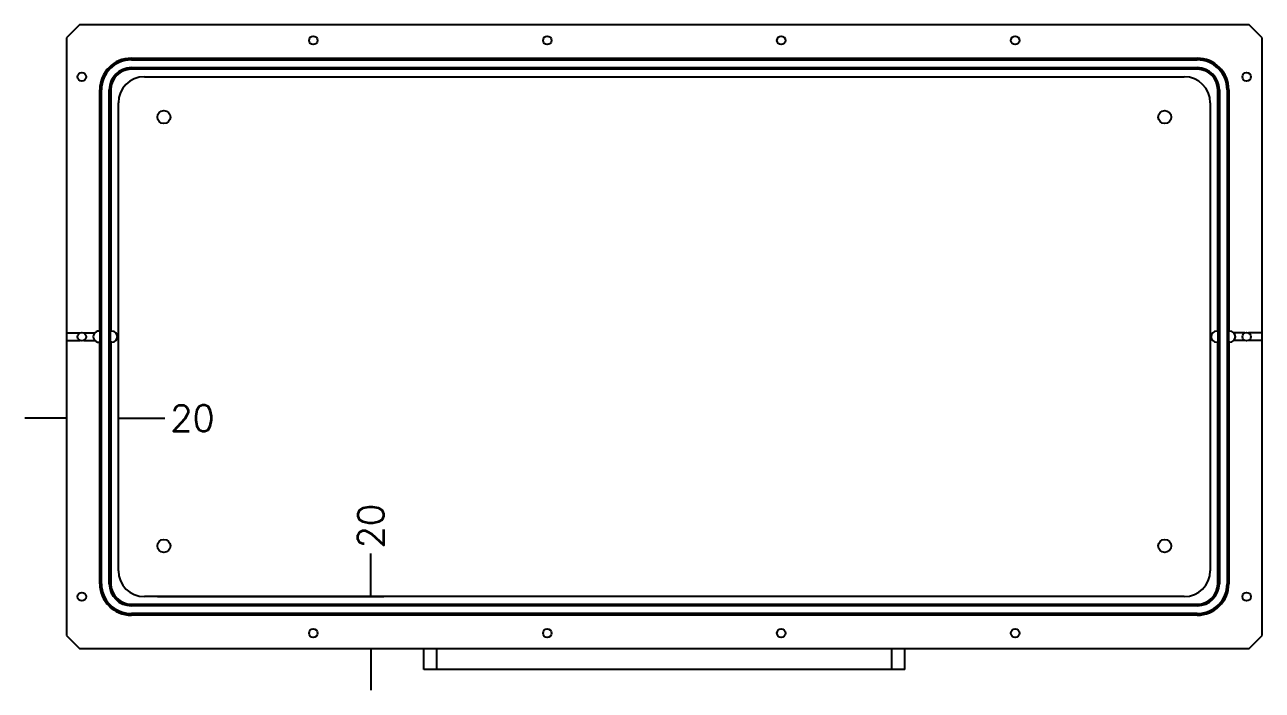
# Model space of a CAD drawing. Header units: millimetres. Extents: x -4251 to 2609, y -1673 to 4048.
# Drawn here: x -3248.1 to -2772.1, y 3580.8 to 3836.8 of the extents above; entities that cross this region are included whole.
import ezdxf

# ---------------------------------------------------------------- set-up
doc = ezdxf.new("R2010")
doc.units = ezdxf.units.MM
doc.layers.add('Default', color=7, linetype='Continuous')
doc.layers.add('TP1904-POOM-5300', color=7, linetype='Continuous')
doc.styles.add('SEACAD_romans_shx', font='SIMPLEX.SHX')

# ---------------------------------------------------------------- blocks, each defined once
blk = doc.blocks.new('_SE_FILLED')
at = {"color": 0}
blk.add_line((0, 0), (-1, 0), dxfattribs=at)
blk.add_solid([(0, 0), (-1, -0.1665), (-1, 0.1665), (0, 0)], dxfattribs=at)

msp = doc.modelspace()

# ---------------------------------------------------------------- linework, layer by layer
at = {"layer": 'Default', "color": 1, "linetype": 'Continuous'}
for p, q in [((-3232.0511, 3710.3478, 0), (-3232.0511, 3680.5326, 0)), ((-3212.0511, 3631.8478, 0), (-3212.0511, 3690.5326, 0)), ((-3240.0511, 3685.5326, 0), (-3248.0511, 3685.5326, 0)), ((-3204.0511, 3685.5326, 0), (-3194.1206, 3685.5326, 0)), ((-3114.9317, 3624.8478, 0), (-3114.9317, 3633.3947, 0)), ((-3197.0511, 3616.8478, 0), (-3109.9317, 3616.8478, 0)), ((-3222.0511, 3596.8478, 0), (-3109.9317, 3596.8478, 0)), ((-3114.9317, 3588.8478, 0), (-3114.9317, 3580.8478, 0))]:
    msp.add_line(p, q, dxfattribs=at)
at = {"layer": 'TP1904-POOM-5300', "color": 7, "linetype": 'Continuous'}
for p, q in [((-3227.0511, 3836.8478, 0), (-3232.0511, 3831.8478, 0)), ((-2777.0511, 3836.8478, 0), (-3227.0511, 3836.8478, 0)), ((-2772.0511, 3831.8478, 0), (-2777.0511, 3836.8478, 0)), ((-3232.0511, 3831.8478, 0), (-3232.0511, 3601.8478, 0)), ((-2772.0511, 3601.8478, 0), (-2772.0511, 3831.8478, 0)), ((-3207.0511, 3823.9887, 0), (-2797.0511, 3823.9887, 0)), ((-3207.0511, 3823.343, 0), (-3207.0511, 3823.9887, 0)), ((-3207.0511, 3823.5887, 0), (-2797.0511, 3823.5887, 0)), ((-3207.0511, 3823.343, 0), (-2797.0511, 3823.343, 0)), ((-2797.0511, 3823.343, 0), (-2797.0511, 3823.9887, 0)), ((-3207.0511, 3819.7068, 0), (-3207.0511, 3820.3525, 0)), ((-3207.0511, 3820.3525, 0), (-2797.0511, 3820.3525, 0)), ((-2797.0511, 3820.1068, 0), (-3207.0511, 3820.1068, 0)), ((-2797.0511, 3819.7068, 0), (-3207.0511, 3819.7068, 0)), ((-2797.0511, 3819.7068, 0), (-2797.0511, 3820.3525, 0)), ((-3202.0511, 3816.8478, 0), (-2802.0511, 3816.8478, 0)), ((-3219.1921, 3718.9978, 0), (-3219.1921, 3811.8478, 0)), ((-3219.1921, 3811.8478, 0), (-3218.5464, 3811.8478, 0)), ((-3218.7921, 3718.9978, 0), (-3218.7921, 3811.8478, 0)), ((-3218.5464, 3621.8478, 0), (-3218.5464, 3811.8478, 0)), ((-3214.9102, 3811.8478, 0), (-3215.5559, 3811.8478, 0)), ((-3215.5559, 3621.8478, 0), (-3215.5559, 3811.8478, 0)), ((-3215.3102, 3811.8478, 0), (-3215.3102, 3718.9978, 0)), ((-3214.9102, 3811.8478, 0), (-3214.9102, 3718.9978, 0)), ((-2789.1921, 3718.9978, 0), (-2789.1921, 3811.8478, 0)), ((-2789.1921, 3811.8478, 0), (-2788.5464, 3811.8478, 0)), ((-2788.7921, 3718.9978, 0), (-2788.7921, 3811.8478, 0)), ((-2788.5464, 3811.8478, 0), (-2788.5464, 3621.8478, 0)), ((-2785.5559, 3811.8478, 0), (-2785.5559, 3621.8478, 0)), ((-2785.5559, 3811.8478, 0), (-2784.9102, 3811.8478, 0)), ((-2785.3102, 3811.8478, 0), (-2785.3102, 3718.9978, 0)), ((-2784.9102, 3811.8478, 0), (-2784.9102, 3718.9978, 0)), ((-3212.0511, 3626.8478, 0), (-3212.0511, 3806.8478, 0)), ((-2792.0511, 3806.8478, 0), (-2792.0511, 3626.8478, 0)), ((-3232.0511, 3718.3478, 0), (-3226.7385, 3718.3478, 0)), ((-3225.3638, 3718.3478, 0), (-3221.0914, 3718.3478, 0)), ((-3218.7921, 3718.9978, 0), (-3219.5511, 3718.9978, 0)), ((-3219.0755, 3714.6978, 0), (-3219.0755, 3718.9978, 0)), ((-3214.5511, 3718.9978, 0), (-3215.3102, 3718.9978, 0)), ((-3215.0268, 3714.6978, 0), (-3215.0268, 3718.9978, 0)), ((-2788.7921, 3718.9978, 0), (-2789.5511, 3718.9978, 0)), ((-2789.0755, 3718.9978, 0), (-2789.0755, 3714.6978, 0)), ((-2784.5511, 3718.9978, 0), (-2785.3102, 3718.9978, 0)), ((-2785.0268, 3718.9978, 0), (-2785.0268, 3714.6978, 0)), ((-2778.7385, 3718.3478, 0), (-2783.0108, 3718.3478, 0)), ((-2772.0511, 3718.3478, 0), (-2777.3638, 3718.3478, 0)), ((-3232.0511, 3715.3478, 0), (-3226.7385, 3715.3478, 0)), ((-3225.3638, 3715.3478, 0), (-3221.0914, 3715.3478, 0)), ((-3219.5511, 3714.6978, 0), (-3218.7921, 3714.6978, 0)), ((-3219.1921, 3621.8478, 0), (-3219.1921, 3714.6978, 0)), ((-3218.7921, 3621.8478, 0), (-3218.7921, 3714.6978, 0)), ((-3214.5511, 3714.6978, 0), (-3215.3102, 3714.6978, 0)), ((-3215.3102, 3714.6978, 0), (-3215.3102, 3621.8478, 0)), ((-3214.9102, 3714.6978, 0), (-3214.9102, 3621.8478, 0)), ((-2789.5511, 3714.6978, 0), (-2788.7921, 3714.6978, 0)), ((-2789.1921, 3621.8478, 0), (-2789.1921, 3714.6978, 0)), ((-2788.7921, 3621.8478, 0), (-2788.7921, 3714.6978, 0)), ((-2784.5511, 3714.6978, 0), (-2785.3102, 3714.6978, 0)), ((-2785.3102, 3714.6978, 0), (-2785.3102, 3621.8478, 0)), ((-2784.9102, 3714.6978, 0), (-2784.9102, 3621.8478, 0)), ((-2778.7385, 3715.3478, 0), (-2783.0108, 3715.3478, 0)), ((-2772.0511, 3715.3478, 0), (-2777.3638, 3715.3478, 0)), ((-3219.1921, 3621.8478, 0), (-3218.5464, 3621.8478, 0)), ((-3214.9102, 3621.8478, 0), (-3215.5559, 3621.8478, 0)), ((-2789.1921, 3621.8478, 0), (-2788.5464, 3621.8478, 0)), ((-2785.5559, 3621.8478, 0), (-2784.9102, 3621.8478, 0)), ((-3207.0511, 3613.9887, 0), (-2797.0511, 3613.9887, 0)), ((-3207.0511, 3613.9887, 0), (-3207.0511, 3613.343, 0)), ((-3207.0511, 3613.5887, 0), (-2797.0511, 3613.5887, 0)), ((-2797.0511, 3613.343, 0), (-3207.0511, 3613.343, 0)), ((-2802.0511, 3616.8478, 0), (-3202.0511, 3616.8478, 0)), ((-2797.0511, 3613.9887, 0), (-2797.0511, 3613.343, 0)), ((-2797.0511, 3610.3525, 0), (-3207.0511, 3610.3525, 0)), ((-3207.0511, 3609.7068, 0), (-3207.0511, 3610.3525, 0)), ((-2797.0511, 3610.1068, 0), (-3207.0511, 3610.1068, 0)), ((-2797.0511, 3609.7068, 0), (-3207.0511, 3609.7068, 0)), ((-2797.0511, 3609.7068, 0), (-2797.0511, 3610.3525, 0)), ((-3232.0511, 3601.8478, 0), (-3227.0511, 3596.8478, 0)), ((-2777.0511, 3596.8478, 0), (-2772.0511, 3601.8478, 0)), ((-3227.0511, 3596.8478, 0), (-2777.0511, 3596.8478, 0)), ((-3094.5511, 3588.8478, 0), (-3094.5511, 3596.8478, 0)), ((-3089.5511, 3588.8478, 0), (-3089.5511, 3596.8478, 0)), ((-2914.5511, 3588.8478, 0), (-2914.5511, 3596.8478, 0)), ((-2909.5511, 3588.8478, 0), (-2909.5511, 3596.8478, 0)), ((-2909.5511, 3588.8478, 0), (-3094.5511, 3588.8478, 0))]:
    msp.add_line(p, q, dxfattribs=at)
for centre, radius in [((-3137.0511, 3830.8478, 0), 1.65), ((-3047.0511, 3830.8478, 0), 1.65), ((-2957.0511, 3830.8478, 0), 1.65), ((-2867.0511, 3830.8478, 0), 1.65), ((-3226.0511, 3816.8478, 0), 1.65), ((-2778.0511, 3816.8478, 0), 1.65), ((-3194.5511, 3801.3478, 0), 2.5), ((-2809.5511, 3801.3478, 0), 2.5), ((-3226.0511, 3716.8478, 0), 1.65), ((-2778.0511, 3716.8478, 0), 1.65), ((-3194.5511, 3636.3478, 0), 2.5), ((-2809.5511, 3636.3478, 0), 2.5), ((-3226.0511, 3616.8478, 0), 1.65), ((-2778.0511, 3616.8478, 0), 1.65), ((-3137.0511, 3602.8478, 0), 1.65), ((-3047.0511, 3602.8478, 0), 1.65), ((-2957.0511, 3602.8478, 0), 1.65), ((-2867.0511, 3602.8478, 0), 1.65)]:
    msp.add_circle(centre, radius, dxfattribs=at)
for centre, radius, start, end in [((-3207.0511, 3811.8478, 0), 12.1409, 90, 180), ((-3207.0511, 3811.8478, 0), 11.7409, 90, 180), ((-3207.0511, 3811.8478, 0), 11.4952, 90, 180), ((-2797.0511, 3811.8478, 0), 12.1409, 0, 90), ((-2797.0511, 3811.8478, 0), 11.7409, 0, 90), ((-2797.0511, 3811.8478, 0), 11.4952, 0, 90), ((-3207.0511, 3811.8478, 0), 8.5048, 90, 180), ((-3207.0511, 3811.8478, 0), 8.2591, 90, 180), ((-3207.0511, 3811.8478, 0), 7.8591, 90, 180), ((-2797.0511, 3811.8478, 0), 8.5048, 0, 90), ((-2797.0511, 3811.8478, 0), 8.2591, 0, 90), ((-2797.0511, 3811.8478, 0), 7.8591, 0, 90), ((-3202.0511, 3806.8478, 0), 10, 90, 180), ((-2802.0511, 3806.8478, 0), 10, 0, 90), ((-3219.5511, 3716.8478, 0), 2.15, 90, 270.000001), ((-3214.5511, 3716.8478, 0), 2.15, 270, 90), ((-2789.5511, 3716.8478, 0), 2.15, 90, 270), ((-2784.5511, 3716.8478, 0), 2.15, 270, 89.999964), ((-3202.0511, 3626.8478, 0), 10, 180, 270), ((-2802.0511, 3626.8478, 0), 10, 270, 0), ((-3207.0511, 3621.8478, 0), 12.1409, 180, 270), ((-3207.0511, 3621.8478, 0), 11.7409, 180, 270), ((-3207.0511, 3621.8478, 0), 11.4952, 180, 270), ((-3207.0511, 3621.8478, 0), 8.5048, 180, 270), ((-3207.0511, 3621.8478, 0), 8.2591, 180, 270), ((-3207.0511, 3621.8478, 0), 7.8591, 180, 270), ((-2797.0511, 3621.8478, 0), 7.8591, 270, 0), ((-2797.0511, 3621.8478, 0), 12.1409, 270, 0), ((-2797.0511, 3621.8478, 0), 11.4952, 270, 0), ((-2797.0511, 3621.8478, 0), 8.5048, 270, 0), ((-2797.0511, 3621.8478, 0), 8.2591, 270, 0), ((-2797.0511, 3621.8478, 0), 11.7409, 270, 0)]:
    msp.add_arc(centre, radius, start, end, dxfattribs=at)

# ---------------------------------------------------------------- block references
at = {"layer": 'Default', "color": 1, "xscale": 8, "yscale": 8, "zscale": 8}
msp.add_blockref('_SE_FILLED', (-3232.0511, 3685.5326, 0), dxfattribs=at)
for p, rotation in [((-3212.0511, 3685.5326, 0), 180), ((-3114.9317, 3616.8478, 0), 270), ((-3114.9317, 3596.8478, 0), 90)]:
    msp.add_blockref('_SE_FILLED', p, dxfattribs=dict(at, rotation=rotation))

# ---------------------------------------------------------------- texts
at = {"layer": 'Default', "color": 1, "insert": (-3183.5254, 3685.5326, 0), "char_height": 10, "attachment_point": 5, "style": 'SEACAD_romans_shx'}
msp.add_mtext('\\A1;\\A1;20', dxfattribs=at)
at = {"layer": 'Default', "color": 1, "insert": (-3114.9317, 3643.9899, 0), "char_height": 10, "attachment_point": 5, "rotation": 90, "style": 'SEACAD_romans_shx'}
msp.add_mtext('\\A1;\\A1;20', dxfattribs=at)

doc.saveas('drawing.dxf')
